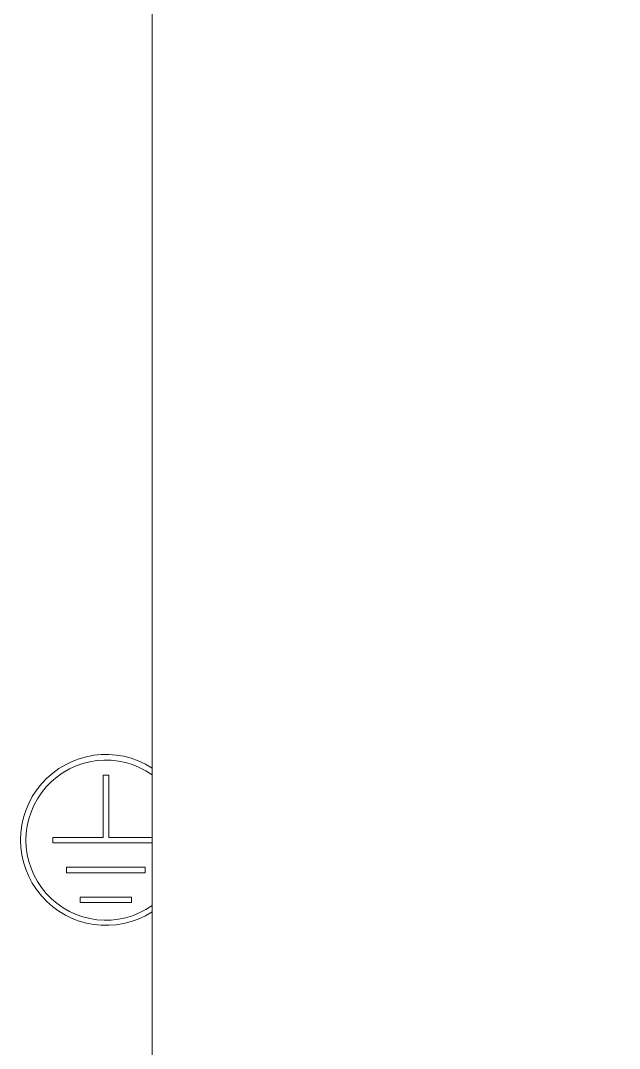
# Model space of a CAD drawing. Header units: millimetres. Extents: x 1359 to 3577, y 1336 to 3557.
# Drawn here: x 2536.72 to 2558.8, y 2941.56 to 2979.45 of the extents above; entities that cross this region are included whole.
import ezdxf

# ---------------------------------------------------------------- set-up
doc = ezdxf.new("R2010")
doc.units = ezdxf.units.MM
doc.set_wipeout_variables(frame=1)
doc.layers.add('002-PI-Kabelska kanalica', color=150, linetype='Continuous')

msp = doc.modelspace()

# ---------------------------------------------------------------- linework, layer by layer
at = {"layer": '002-PI-Kabelska kanalica', "color": 0, "linetype": 'ByBlock', "lineweight": 0}
for p, q in [((2539.974, 2951.632), (2539.763, 2951.632)), ((2539.763, 2951.632), (2539.763, 2949.335)), ((2539.974, 2949.335), (2539.974, 2951.632)), ((2537.913, 2949.335), (2537.913, 2949.135)), ((2539.763, 2949.335), (2537.913, 2949.335)), ((2541.571, 2949.335), (2539.974, 2949.335)), ((2537.913, 2949.135), (2541.571, 2949.135)), ((2538.413, 2948.235), (2538.413, 2948.035)), ((2541.313, 2948.235), (2538.413, 2948.235)), ((2541.313, 2948.035), (2541.313, 2948.235)), ((2538.413, 2948.035), (2541.313, 2948.035)), ((2538.913, 2947.135), (2538.913, 2946.935)), ((2540.813, 2947.135), (2538.913, 2947.135)), ((2540.813, 2946.935), (2540.813, 2947.135)), ((2538.913, 2946.935), (2540.813, 2946.935))]:
    msp.add_line(p, q, dxfattribs=at)
for centre, radius, start, end in [((2539.869, 2949.245), 3.15, 57.2843, 302.7157), ((2539.869, 2949.235), 2.95, 54.7522, 305.2478)]:
    msp.add_arc(centre, radius, start, end, dxfattribs=at)

# ---------------------------------------------------------------- next in the draw order: wipeouts: each hides what was drawn before it
msp.add_wipeout([(2541.571, 3053.556), (2576.371, 3053.556), (2576.371, 2906.55), (2541.571, 2906.55)])

# ---------------------------------------------------------------- next in the draw order: linework, layer by layer
at = {"color": 0, "linetype": 'ByBlock', "lineweight": 0, "ltscale": 0.25}
msp.add_lwpolyline([(2541.571, 3053.556), (2576.371, 3053.556), (2576.371, 2906.55), (2541.571, 2906.55), (2541.571, 3053.556)], dxfattribs=at)

doc.saveas('drawing.dxf')
